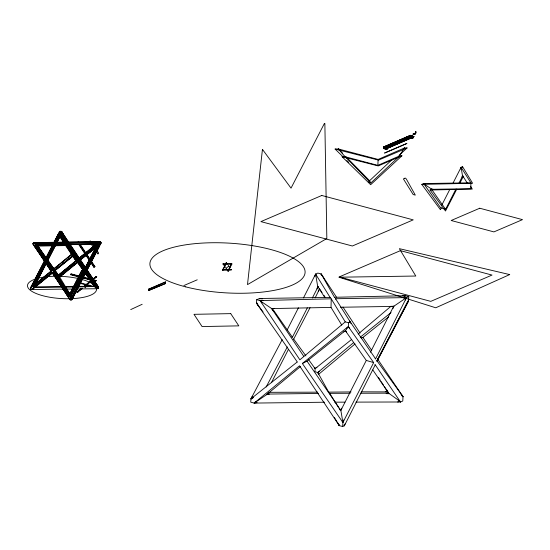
<?xml version="1.0" encoding="UTF-8"?>
<svg xmlns="http://www.w3.org/2000/svg" width="550" height="550" viewBox="0 0 550 550"><rect width="100%" height="100%" fill="white"/><g stroke="black" fill="none" stroke-linecap="round" stroke-linejoin="round"><path stroke-width="0.82" d="M44.186 261.257L30.704 287.444A1.038 0.529 -75.1 0 0 30.511 288.056L31.034 289.259L31.969 289.513L63.587 289.128M67.843 257.634L71.926 254.354L66.151 244.709L66.268 242.337L60.459 232.629L60.032 232.636L65.931 242.481L65.849 243.932L35.832 244.351L65.746 244.035L65.862 242.069L33.543 242.667A1.038 0.529 -75.1 0 0 33.076 243.636L33.055 243.946A1.038 0.529 -75.1 0 0 33.186 244.413L38.631 252.113M413.084 134.145L415.463 132.99L415.546 133.746L414.067 134.372L413.084 134.145L415.463 133.134L415.628 133.808L415.862 131.821L415.628 133.808M414.067 134.372L415.546 133.746M85.023 287.127L85.126 286.584L85.216 287.794M330.344 297.811L315.611 274.065L317.838 273.089L321.228 273.969L336.407 297.076M440.392 209.646L421.788 184.381L472.608 183.267L462.564 166.65L461.086 167.296L470.862 182.813L470.828 188.705L431.592 189.324L430.038 190.004L445.5 211.008L456.823 189.049M226.277 268.187L226.064 268.538M329.684 393.779L329.697 393.332L350.137 393.277M297.323 362.01L256.451 303.091L256.671 299.736L260.081 300.589L331.231 298.808L331.018 307.409L341.749 325.077M415.484 133.801L415.711 131.924M328.955 392.562L317.769 372.481L314.951 371.711L315.129 368.658L314.256 367.448M377.857 165.364L399.747 155.849L401.926 155.815L370.659 184.704L342.093 156.729L344.857 156.681L377.857 165.364L378.125 159.431L404.456 147.991L407.082 147.95L399.314 155.141M282.178 339.653L250.931 398.819L250.759 402.181L254.169 403.081L324.541 402.222M67.87 242.413L97.213 242.144M257.097 402.6L254.169 403.081L299.537 365.791L339.261 425.618L342.65 426.518L342.904 422.489L373.67 362.608L348.425 326.762L348.631 322.74L350.329 322.011L375.595 358.868L406.526 297.605L408.794 296.608L408.554 300.953L377.176 361.103L403.033 396.681L402.772 401.019L400.503 401.988L355.981 402.112M34.739 243.024C33.708 241.808 35.441 244.475 36.692 244.386M32.532 288.929L32.223 289.08A1.038 0.529 -75.1 0 0 32.484 289.41L52.546 272.869M36.444 244.606L35.138 243.698L35.166 243.217L66.261 242.742L72.524 253.199C74.484 253.186 73.349 256.479 73.652 255.2M65.175 244.138L65.093 245.582L35.839 245.939L35.832 244.351M35.839 245.939L35.922 244.489M36.596 242.701L36.596 244.289L36.596 242.701L66.268 242.337M36.829 244.688L36.994 243.375M36.919 244.812L36.967 243.327M64.508 241.966L59.971 234.389L59.675 231.846A1.038 0.825 66.8 0 0 59.242 232.183L59.634 231.853M64.921 242.378L59.95 234.08L60.032 232.636M49.369 243.987L66.186 243.788L60.376 234.08L60.459 232.629M57.523 276.849L58.341 276.499L58.417 275.11L55.076 270.387M61.71 231.818L61.958 232.148A1.038 0.529 -75.1 0 0 61.731 231.825L61.964 232.183M64.866 243.031L37.001 243.375L66.165 242.88L66.083 244.331L71.981 254.176L72.407 254.169L66.591 244.461L66.674 243.018L66.117 242.88M69.499 293.7L65.739 287.141L75.989 287.011M68.207 244.441L97.453 244.083L97.536 242.633L67.856 242.997L73.672 252.704L74.099 252.697L68.296 242.722L100.643 242.055L99.406 241.663L67.891 242.048L61.607 231.557L60.019 231.296L59.579 231.901M80.376 277.344L70.455 274.704L70.476 274.285L71.335 273.914L81.256 276.561M71.981 254.176L72.064 252.732L66.172 242.88L40.198 244.482M69.774 299.351L69.527 299.028A1.038 0.529 -75.1 0 0 69.754 299.344L69.52 298.994M71.926 254.354L72.435 253.151L72.139 253.715A1.038 0.529 -75.1 0 1 72.414 253.179M70.455 274.704L71.335 273.914M72.407 254.169L72.49 252.725L66.674 243.018M70.696 297.131L70.778 295.742L83.559 270.903L73.067 256.066L73.975 255.461M71.851 299.324L71.837 298.843L72.263 298.959A1.038 0.825 66.8 0 1 71.844 299.324L72.263 298.959M74.855 253.681A1.038 0.825 66.8 0 0 74.504 253.151L74.442 253.612C75.481 253.859 73.954 253.103 73.727 253.818M96.133 280.528L95.253 281.311L96.133 280.528L92.826 279.647M97.453 244.083L97.453 242.495L68.282 242.99M99.385 241.952L98.979 241.759L98.952 242.241L99.935 241.732A0.749 0.591 -35.3 0 1 100.382 241.856L100.953 242.708A0.749 0.694 -30.9 0 1 100.925 243.217L100.086 243.952L100.526 243.664M96.745 288.145L97.157 288.296A1.038 0.825 66.8 0 1 96.752 288.626L94.792 286.784L85.25 273.295M99.358 242.914C99.144 241.622 100.485 243.458 99.358 242.914L97.24 244.331L84.844 268.414M148.637 290.517L148.72 289.066L165.296 281.951L165.578 283.498L148.637 290.517L165.578 283.498M149.002 290.613L149.084 289.169L165.66 282.054M165.213 283.401L165.296 281.951M223.341 264.351L225.445 267.568M227.212 269.899L230.952 269.589M227.212 270.098L231.351 270.05L231.117 269.479M231.419 264.254L231.777 263.821M383.625 146.857L384.354 147.049L411.242 135.506L384.347 147.187L383.611 146.994L410.506 135.307L411.242 135.506L410.513 136.634M384.354 147.049L384.257 148.72L383.529 148.528L384.264 148.617M386.444 148.122L410.493 137.796L411.228 137.988L385.619 149.084L384.883 148.885L384.986 147.214L411.868 135.671L412.603 135.871L385.268 147.703M384.966 148.851L387.104 149.236L387.172 148.074L385.337 147.586M385.082 148.837L385.144 147.668L412.603 135.871M385.619 149.084L411.228 137.988M386.306 148.308L386.368 147.139L386.423 148.342M386.911 149.318L386.98 148.156L385.144 147.668M334.696 297.729L321.228 273.969L320.932 274.498L322.836 276.409M335.569 299.166L335.603 298.726L406.526 297.605L393.601 306.412L370.494 352.186M409.668 138.16L409.777 136.964L412.143 135.967L411.132 137.541L409.791 138.188L411.249 137.576L412.266 136.001L409.777 136.964M409.791 138.188L409.901 136.998M45.519 262.474L33.509 285.808L30.965 287.107L30.497 288.159M65.986 287.347L66.186 288.296M33.055 243.843L33.846 244.764L33.419 244.647M97.061 287.946L97.845 288.159L98.361 287.636A0.749 0.694 -30.9 0 0 98.395 287.127L97.673 286.406M98.072 286.509L97.652 286.413M33.062 243.739L33.701 243.004L35.138 243.698M415.566 133.162L415.862 131.821M316.993 288.901L317.673 286.323L315.611 274.065L303.483 297.887M461.993 177.183L462.447 175.464L461.086 167.296L452.918 183.315M297.055 362.12L250.931 398.819L251.563 398.839L252.237 396.351M34.856 243.822L34.87 243.781A1.038 0.529 -75.1 0 1 35.145 243.244L36.609 244.599M59.345 277.454L59.558 276.822L78.121 261.628M30.848 288.956L31.096 289.355A0.749 0.591 -35.3 0 0 31.543 289.438L32.258 289.087M100.629 242.241L99.791 242.626M54.732 272.573L55.151 272.03L55.715 272.174L58.08 275.516L58.266 275.151L54.938 270.449M314.744 276.65L315.611 274.065M460.508 169.022L461.086 167.296M343.75 331.891L345.441 330.873L348.294 326.535L302.369 363.488L342.904 422.489L343.778 419.953M405.261 300.101L406.141 297.928M341.77 408.176L340.856 410.396L342.904 422.489M64.845 291.218L69.85 299.585C71.802 300.939 71.005 296.594 71.17 298.231M392.934 308.584L393.993 306.082L391.194 306.446M254.169 403.081L266.722 394.625L268.269 392.941M300.527 366.493L266.722 394.625L269.39 394.047M96.718 288.633L97.171 288.262M98.044 286.694L97.927 286.289M342.65 426.518L344.341 425.81L375.251 364.842L374.859 364.726M287.176 329.918L298.437 307.801M292.002 337.109L292.394 337.226L307.34 307.863M312.359 298.004L318.038 286.846L317.673 286.323L318.546 287.196M271.391 382.724L288.358 349.518M441.732 205.253L449.831 189.372M421.788 184.381L423.658 183.556L440.509 207.659L445.596 209.357L455.868 189.2M458.934 183.191L462.694 175.808L462.447 175.464L463.031 176.041M339.103 408.313L340.856 410.396L366.293 360.436L345.311 330.646L307.031 361.164L302.369 363.488M34.43 245.272L34.244 245.63M45.849 258.019L52.394 245.3M53.934 242.309L59.331 231.832A1.038 0.529 -75.1 0 1 59.661 231.419L65.862 242.069M33.378 286.137L31.941 285.581L44.639 260.906M46.076 258.122L52.58 245.486M54.134 242.461L58.575 233.833L59.861 234.176L56.107 241.959M32.093 285.801L44.969 260.789M46.248 258.294L52.876 245.41M54.436 242.378L58.575 233.833M45.54 261.993L33.22 285.924L31.941 285.581M53.873 245.809L46.805 259.538L37.675 246.627M55.784 242.096L59.861 234.176M46.874 259.146L54.161 245.678M56.1 241.917L59.971 234.389L60.789 234.039L60.706 235.428L57.221 242.206M33.77 285.381L45.471 262.653M54.161 245.754L47.142 259.387L37.696 246.036M54.979 245.596L47.568 259.999L53.989 269.108M56.54 242.571L60.445 234.988L57.131 241.938M34.588 285.23L45.904 263.257M55.213 245.664L47.513 260.576L53.721 269.115M35.509 283.951L46.083 263.402M35.791 283.834L46.255 263.512M54.127 269.039L47.919 260.267L55.667 245.218M73.226 256.025L74.498 256.362L85.216 271.521L83.93 271.178L73.219 256.025L73.404 255.654L74.69 255.998L85.257 270.937L72.346 296.526L70.916 295.976L83.971 270.6L73.404 255.654M74.498 256.362L74.69 255.998M68.764 295.804L81.634 270.799L82.912 271.136L70.201 296.368L68.764 295.804L70.201 296.368M68.915 296.024L81.634 270.799M70.042 296.147L82.912 271.136M85.064 268.482L97.549 244.214L98.986 244.778L97.556 244.221M71.06 296.182L83.93 271.178M84.831 269.438L97.701 244.434M98.828 244.558L85.773 269.933L75.206 254.994L75.391 254.629L86.116 269.782L100.045 242.694A1.038 0.529 -75.1 0 1 100.856 242.344A1.038 0.529 -75.1 0 1 100.781 243.732L86.914 270.662L98.299 286.756A1.038 0.529 -75.1 0 1 98.216 288.145A1.038 0.529 -75.1 0 1 97.405 288.496L86.02 272.401L84.363 271.789L85.986 271.982L96.552 286.921L96.367 287.279L95.088 286.942L85.484 273.364M86.116 269.782L74.793 253.529A1.038 0.529 -75.1 0 0 73.982 253.88A1.038 0.529 -75.1 0 0 73.899 255.269L85.284 271.363L71.417 298.299A1.038 0.529 -75.1 0 0 71.342 299.688A1.038 0.529 -75.1 0 0 72.153 299.337L86.02 272.401M85.649 272.133L72.93 297.357L85.986 271.982M99.571 245.603L86.508 270.971L97.082 285.911L97.267 285.546L86.549 270.394L99.536 245.596M95.088 286.942L95.274 286.577L85.662 272.999M222.502 269.844L224.565 266.317M224.496 265.973L226.304 262.453M223.032 269.72L224.785 266.482M224.923 266.214L226.497 262.653M227.886 270.827L229.536 267.616M229.673 267.355L231.296 264.076M228.154 271.384L229.962 267.864M230.099 267.596L231.88 263.959M441.299 207.893L440.392 209.646M461.966 167.826L462.564 166.664M459.828 183.226L463.176 176.736M36.238 244.592L36.383 244.228M55.715 272.174L55.296 273.054M89.623 241.897L90.179 240.824L91.087 242.124M376.777 360.999L407.921 300.933L408.554 300.953L376.777 360.999L377.176 361.103M305.896 355.905L293.707 339.082L310.042 307.691M315.129 297.907L319.591 288.908L318.271 291.039M266.166 386.973L287.32 346.919M334.407 417.498L339.261 425.618L339.556 425.081L338.69 424.662M60.397 231.55L60.287 231.956A1.038 0.529 -75.1 0 0 59.84 231.344L60.947 231.337A0.749 0.591 -35.3 0 1 61.394 231.454L61.641 231.846M71.088 299.619L71.699 299.812L71.906 299.269M384.979 147.214L385.708 147.551L384.973 147.359L411.751 135.857L413.978 136.448L412.961 138.029L410.884 137.644L412.149 135.96M412.713 138.132L413.978 136.448M409.777 137.101L410.877 135.41L383.989 146.953L383.893 148.624L385.44 147.957M410.493 137.796L384.883 148.885M383.611 146.994L410.506 135.314M411.751 135.857L410.41 137.926L411.139 138.126M403.507 148.878L404.456 147.991L398.936 156.461M30.958 287.512L31.391 287.217M318.216 373.725L318.017 372.811L319.289 371.216M345.606 423.321L343.977 425.281L344.341 425.81M223.169 269.851L222.819 270.091M231.275 263.993L231.639 263.746M72.511 253.488L72.923 253.426M403.556 148.954L404.456 147.991M398.564 156.963L370.755 183.054L369.579 180.723L391.944 159.734M358.153 334.056L391.126 306.144M346.789 328.137L348.425 326.762M261.951 302.899L260.081 300.589L299.881 359.817L345.242 321.887L348.631 322.74M353.526 342.671L317.769 372.481L318.017 372.811M318.423 374.481L355.039 343.956M52.353 269.981L52.078 270.208L35.695 245.554L35.97 245.334L52.587 270.346L71.878 254.32M69.403 295.639L53.254 271.343L54.106 270.971L70.73 295.976L70.455 296.202L69.596 296.567L53.213 271.92L73.48 255.276A1.038 0.825 66.8 0 0 73.562 253.887A1.038 0.825 66.8 0 0 72.339 253.564L52.078 270.208L59.998 264.117M82.534 265.004L79.324 260.143L97.371 245.376L79.372 260.109M95.652 247.115L88.564 252.917L95.659 247.108M62.604 234.004L62.872 233.778L68.523 242.275M78.299 242.165L78.574 241.938L77.715 242.303M33.495 285.759L50.744 271.693M61.964 262.446L63.271 261.374M64.577 260.308L66.536 258.699M52.8 272.601L34.368 287.684L33.509 288.056L33.268 287.691L51.954 272.394L68.784 297.303M53.254 271.343L72.792 255.674L73.033 256.032L53.213 271.92M33.268 287.691L52.167 272.559M54.106 270.971L72.792 255.674M52.229 272.724L69.699 299.372A1.038 0.825 66.8 0 0 70.922 299.695A1.038 0.825 66.8 0 0 70.998 298.306L53.35 271.755L73.067 256.066M64.948 244.516L75.247 260.006L76.374 259.414M58.417 275.11L76.319 260.452M71.301 248.359L78.279 258.851L96.834 243.657M76.691 260.748L58.651 275.522L58.41 275.158L76.457 260.391M78.423 258.789L96.491 243.994M59.558 274.553L58.41 275.158M60.211 274.024L62.15 272.429M63.449 271.37L74.463 262.35M80.547 257.379L78.98 258.651L69.623 244.564M81.675 256.458L83.634 254.856M96.009 244.722L84.934 253.791L78.843 244.64M58.651 275.364L65.148 270.05M69.692 266.331L70.991 265.265M72.937 263.67L74.236 262.611M78.279 258.851L84.624 254.1M91.114 248.786L92.414 247.727M93.713 246.661L95.659 245.066M97.35 243.849L78.664 259.146L69.499 245.403M59.311 276.512L60.163 276.141L60.404 276.506L59.551 276.877L59.311 276.512L77.351 261.738M60.163 276.141L77.564 261.903M81.744 264.062L79.413 260.562L96.649 246.455M59.551 276.877L77.399 262.261M79.571 260.494L96.772 246.407M59.139 277.613L77.969 262.192M79.269 260.707L96.154 247.308M91.011 262.955L93.823 267.176L94.958 266.585L91.678 261.656M93.823 267.176L94.958 266.585M68.571 297.392L52.394 272.573L31.927 289.293A1.038 0.825 66.8 0 1 30.711 288.97A1.038 0.825 66.8 0 1 30.786 287.581L51.329 270.82L34.946 246.166L34.671 246.393L51.294 271.404L32.608 286.701L32.374 286.344L33.227 285.972M69.596 296.567L70.73 295.976M94.902 285.993L94.627 286.22L90.736 280.204M82.534 288.372L77.172 292.435L76.924 292.071L81.434 288.379M84.013 286.268L91.101 280.466M93.032 278.884L96.47 276.403L96.711 276.767L93.493 279.407M76.924 292.071L81.648 288.537M84.226 286.426L91.314 280.624M93.246 279.043L96.47 276.403M77.172 292.435L82.321 288.214M84.899 286.103L91.348 280.83M93.28 279.249L96.711 276.767M85.112 286.261L90.915 281.518M97.996 286.605L96.862 287.203L97.996 286.605L86.811 269.775M226.153 268.269L228.827 266.076M335.603 298.726L350.329 322.011L349.91 322.348L349.724 321.062M404.339 296.567L405.384 295.728L408.794 296.608M351.464 339.577L315.129 368.658L308.351 359.301M360.264 337.191L391.064 312.572M361.226 338.058L362.931 337.418L388.733 316.793M96.002 247.294L80.183 259.779L85.601 267.953M33.66 242.577L33.516 243.093M250.931 398.819L253.083 397.231M223.08 269.727L222.688 270.029M251.563 398.839L253.577 397.451M222.599 269.748L222.963 269.514M231.859 264.082L231.509 264.316M254.423 402.538L256.025 401.562M34.739 243.416L35.111 243.231M315.006 368.424L316.924 367.29M398.86 155.946L399.685 155.464L399.747 155.849M74.436 253.406L68.296 242.722M30.986 288.956L30.924 288.97A1.038 0.529 -75.1 0 1 30.491 288.358L30.497 288.262M74.305 253.468L73.013 253.447M130.708 309.595L142.175 304.281M256.671 299.736L259.49 298.499L330.351 297.364M98.058 243.98L69.039 244.674M73.033 256.032L72.174 256.396L71.94 256.046M75.247 260.006L76.099 259.641M51.061 271.04L33.268 244.551A1.038 0.825 66.8 0 1 33.351 243.162A1.038 0.825 66.8 0 1 34.568 243.492L52.216 270.043L53.364 269.548L37.558 245.761M79.413 260.562L80.568 260.067L85.676 267.754M77.089 282.562L77.949 282.191M70.819 297.928L71.528 297.921M183.906 285.532L197.23 279.812M407.082 147.95L378.538 160.105L335.094 149.05L343.221 157.004M401.926 155.815L378.207 165.921L342.1 156.736M410.884 137.644L412.961 138.029M34.767 242.543L34.705 242.557A1.038 0.825 66.8 0 0 34.327 242.88L34.313 242.914M397.616 401.995L400.166 401.445L400.503 401.988L399.094 400.352M33.722 242.55L34.334 242.742M403.604 298.086L406.526 297.605M260.081 300.589L262.982 300.52M403.384 148.459L404.518 148.376M274.326 308.399L271.679 308.577L260.288 300.905M40.597 244.468L66.248 243.018M377.486 358.923L403.033 396.681L402.401 396.715L401.974 395.23M273.24 310.901L271.679 308.577L331.018 307.409M430.045 190.011L472.278 189.083L470.663 186.416M334.73 297.282L405.384 295.728L405.13 296.271L402.497 295.79M37.001 243.382L38.074 243.361M335.094 149.043L338.415 148.988L378.125 159.431M424.353 184.539L423.658 183.556L470.862 182.813M340.498 307.251L393.601 306.412M59.95 234.08L60.376 234.08M36.678 242.839L65.931 242.481M66.261 242.742L34.017 243.052M68.111 244.296L97.371 243.946M64.783 244.482L66.591 244.461M64.439 244.729L66.151 244.709M35.75 245.795L65.093 245.582M72.064 252.732L72.49 252.725M223.011 263.787L227.246 263.732M227.521 263.732L231.749 263.684M223.506 264.248L227.281 264.199M227.556 264.199L231.323 264.151M223.135 269.686L226.903 269.637M222.702 270.153L226.937 270.105M34.244 286.846L61.593 286.509M76.443 286.33L65.333 286.468L59.558 276.822L58.341 276.499M78.155 286.309L95.611 286.433L77.701 286.99M34.643 287.519L61.992 287.183M65.732 287.389L65.299 287.396L69.039 293.631M66.474 289.094L73.287 289.011M77.543 288.956L97.24 288.716L97.969 288.083M266.977 394.082L318.567 393.449M62.246 243.066L65.917 243.024M328.976 392.123L351.044 391.923M361.309 391.827L387.853 391.902L385.254 391.607M268.888 392.315L317.79 392.164M360.436 393.25L388.603 393.168L400.166 401.445M334.737 402.174L344.933 402.146M96.731 288.042L97.46 288.124M386.169 393.621L388.939 393.704L387.743 391.909M423.658 183.556L425.576 183.824M262.364 298.897L259.49 298.499L259.834 299.028M433.194 189.296L431.365 188.966L423.885 183.913M33.928 243.031L33.543 242.667A1.038 0.529 -75.1 0 1 34.079 242.674M97.556 288.145L97.914 288.502A0.749 0.44 50.7 0 1 97.618 288.633L97.151 288.427M414.067 134.234L413.084 134.007M375.203 358.772L375.595 358.868M223.245 264.413L222.915 264.192M231.199 269.418L231.543 269.644M410.389 135.499L411.118 135.692M411.895 136.063L413.731 136.551M385.275 148.748L387.104 149.236M59.221 232.217L59.648 232.327M58.726 234.046L60.012 234.383M47.341 260.776L47.726 260.879M83.971 270.6L85.257 270.937M83.559 270.903L85.284 271.363M81.785 271.019L83.071 271.363M148.72 289.066L149.084 289.169M83.737 277.221L89.519 278.768M71.314 274.333L78.753 276.32M83.71 277.64L90.324 279.407M93.631 280.287L96.106 280.947M70.476 274.285L78.746 276.492M82.878 277.592L90.317 279.572M93.624 280.459L95.274 280.899M82.851 278.011L90.289 279.991M95.274 286.577L96.552 286.921M80.403 282.844L93.493 286.337M80.362 283.436L90.998 286.268M70.916 295.976L72.194 296.312M293.322 338.972L293.707 339.082M366.293 360.436L373.67 362.608M98.979 241.759L99 241.766A1.038 0.529 -75.1 0 1 99.227 242.083L99.234 242.117M32.45 289.396L32.093 289.224M345.861 157.651L338.415 148.988L340.017 149.717M346.204 157.039L344.829 156.303L370.755 183.054M223.094 263.849L223.465 264.186M95.693 287.018L94.387 286.11L87.416 275.619M338.442 149.373L339.694 150.287M99.385 242.433L99.419 242.461A1.038 0.825 66.8 0 1 99.77 242.99L99.784 243.031M346.892 160.6L348.721 162.394M368.527 181.789L369.462 182.703M346.548 331.98L345.311 330.646M338.415 148.988L342.671 153.319M346.844 157.575L369.579 180.723M401.122 394.384L403.033 396.681M263.079 311.967L256.451 303.091L257.084 303.05L258.108 305.498M54.526 271.129L55.165 272.03M47.527 261.312L53.144 269.197M228.291 265.567L229.804 267.706M85.8 272.346L96.367 287.279M37.641 245.74L47.19 259.229M36.424 244.234L36.733 244.674M48.716 263.113L53.096 269.308M54.553 271.37L55.523 272.745M48.675 263.306L51.15 266.805M55.158 273.123L56.121 274.484M34.519 246.022L36.479 248.786M37.943 250.862L39.902 253.633M39.621 253.509L42.096 257.008M52.367 267.176L51.239 265.554M445.596 209.357L431.365 188.966L431.908 190.059M272.738 309.072L292.394 337.226M92.448 244.076L94.256 246.682M97.054 250.704L98.615 252.952L97.989 253.928M91.087 244.008L93.039 246.812M94.016 248.215L94.992 249.617M96.456 251.721L97.921 253.825M54.622 270.407L55.914 272.284M52.8 268.991L47.63 261.553L47.864 260.679M53.989 270.689L55.564 272.958M307.031 361.164L340.725 410.211M348.294 326.535L349.456 328.226M375.251 364.842L400.503 401.988M372.804 369.93L388.603 393.168M362.931 337.418L371.745 350.439M319.591 288.908L322.032 292.518M323.943 295.343L324.899 296.759M271.886 308.894L303.621 356.104M80.444 244.75L86.061 253.206M86.996 254.616L89.808 258.837M79.702 244.276L85.786 253.433M86.721 254.836L90.001 259.765M90.936 261.174L94.683 266.812M79.117 244.413L85.209 253.571M86.144 254.98L89.416 259.909M90.826 262.02L94.098 266.949M85.869 255.207L89.141 260.136M95.611 276.774L95.858 277.138M68.75 242.282L61.786 231.804A1.038 0.825 66.8 0 0 60.294 231.956M70.139 244.379L79.427 258.356M87.072 269.851L98.216 286.619A1.038 0.825 66.8 0 1 97.123 287.918M69.912 244.365L79.523 258.782M63.071 234.706L68.221 242.454M80.121 260.336L85.188 267.953M86.57 270.036L94.958 282.679M95.879 284.061L96.8 285.45M66.688 241.168L67.623 242.584M84.233 267.561L84.707 268.269M69.444 245.561L70.373 246.957M71.108 248.456L72.043 249.865M73.446 251.976L78.127 259.022M61.181 235.909L62.576 238.006M88.027 276.299L89.891 279.097M63.498 239.628L60.706 235.428L60.383 233.365M59.998 234.768L64.673 241.808M66.55 244.626L67.485 246.036M60.191 235.696L64.398 242.034M65.808 244.145L70.015 250.484M60.074 236.541L63.821 242.172M65.223 244.289L71.775 254.148M73.177 256.259L75.522 259.779M59.799 236.768L63.546 242.399M77.784 291.699L78.024 292.064M54.505 271.26L70.778 295.742L71.101 297.804M37.366 245.774L53.213 269.61M37.022 245.891L52.938 269.837M54.072 271.549L70.455 296.202M34.127 287.327L34.368 287.684M342.959 307.058L360.078 333.121M378.366 377.293L380.236 380.174M381.178 381.618L383.515 385.22M384.45 386.657L387.654 391.586M318.038 286.846L324.844 297.598M462.694 175.808L467.418 183.301M470.491 188.183L470.828 188.705M329.697 393.332L338.278 407.117M339.178 408.561L340.526 410.719M331.231 298.808L345.242 321.887M97.213 242.096L67.458 242.323L61.641 232.616L62.061 232.609L67.959 242.454M65.739 287.141L69.864 294.023M66.062 292.964L67.32 295.068M68.159 296.471L69.417 298.574M315.975 274.587L316.209 275.014M337.906 423.046L339.261 425.618M386.567 389.434L387.853 391.902M350.329 322.011L350.962 323.428M71.885 299.558L71.885 299.633A0.749 0.44 50.7 0 1 71.555 299.826L70.537 299.867A0.749 0.591 -35.3 0 1 70.091 299.716L69.871 299.296M33.557 244.887L33.44 244.482M226.407 262.783L226.353 262.446M228.044 271.04L228.106 271.384M321.228 273.969L321.736 275.364M99.557 241.876A1.038 0.825 66.8 0 1 100.774 242.199A1.038 0.825 66.8 0 1 100.698 243.588M60.211 232.471A1.038 0.529 -75.1 0 1 60.06 232.87M96.284 287.884A34.581 11.089 3.3 0 1 52.883 297.729A34.581 11.089 3.3 0 1 34.76 279.269M38.053 278.266A34.581 11.089 3.3 0 1 43.883 277.111M48.249 276.602A34.581 11.089 3.3 0 1 54.484 276.272M60.177 276.313A34.581 11.089 3.3 0 1 78.396 278.568M83.208 279.819A34.581 11.089 3.3 0 1 93.686 284.701M385.351 147.317L385.254 148.981L410.774 138.022L412.232 135.767L385.351 147.317M262.446 149.373L247.493 284.611L326.831 238.528L324.864 123.482L324.383 123.482L291.026 188.148L262.446 149.373M406.814 143.495L384.649 153.01L406.814 143.495M404.566 178.31L403.411 178.936L413.188 194.562L415.291 195.099L406.278 178.929L405.357 178.076L404.566 178.31M509.685 274.581L435.751 307.787L338.931 277.214L415.793 276.031L399.376 248.669L509.685 274.581M321.778 195.477L260.913 221.616L352.364 246.001L413.229 219.863L321.778 195.477M479.744 208.23L451.172 220.502L493.921 231.901L522.5 219.636L479.744 208.23M400.414 250.642L339.178 276.939L430.788 301.366L492.023 275.076L400.414 250.642M230.732 313.631L193.992 314.325L202.077 326.556L238.81 325.861L230.732 313.631M185.721 286.866A77.715 24.915 3.3 0 0 305.023 273.13A77.715 24.915 3.3 0 0 191.764 244.001A77.715 24.915 3.3 0 0 185.721 286.866"/></g></svg>
